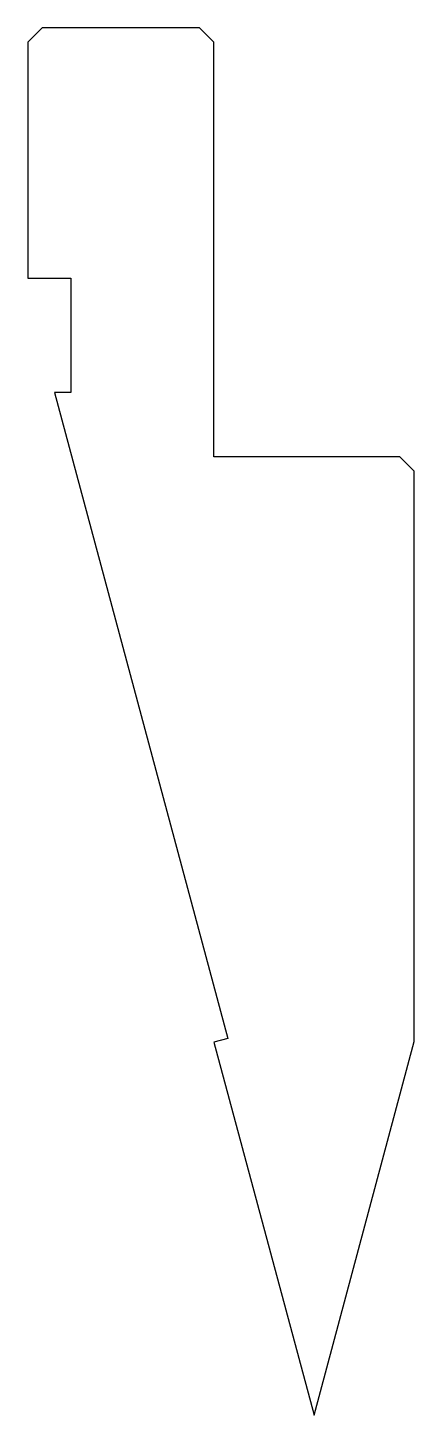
# Model space of a CAD drawing. Extents: x -20 to 7, y 0 to 97.
import ezdxf

# ---------------------------------------------------------------- set-up
doc = ezdxf.new("R2010")
doc.units = 0

msp = doc.modelspace()

# ---------------------------------------------------------------- linework, layer by layer
at = {"color": 7, "linetype": 'CONTINUOUS'}
for p, q in [((-19, 97), (-20, 96)), ((-8, 97), (-19, 97)), ((-7, 96), (-8, 97)), ((-20, 96), (-20, 79.5)), ((-7, 67), (-7, 96)), ((-20, 79.5), (-17, 79.5)), ((-17, 79.5), (-17, 71.5)), ((-17, 71.5), (-18.13, 71.5)), ((-18.13, 71.5), (-6.02, 26.34)), ((6, 67), (-7, 67)), ((7, 66), (6, 67)), ((7, 26.13), (7, 66)), ((-6.02, 26.34), (-6.99, 26.08)), ((-6.99, 26.08), (0, 0)), ((0, 0), (7, 26.13))]:
    msp.add_line(p, q, dxfattribs=at)

doc.saveas('drawing.dxf')
